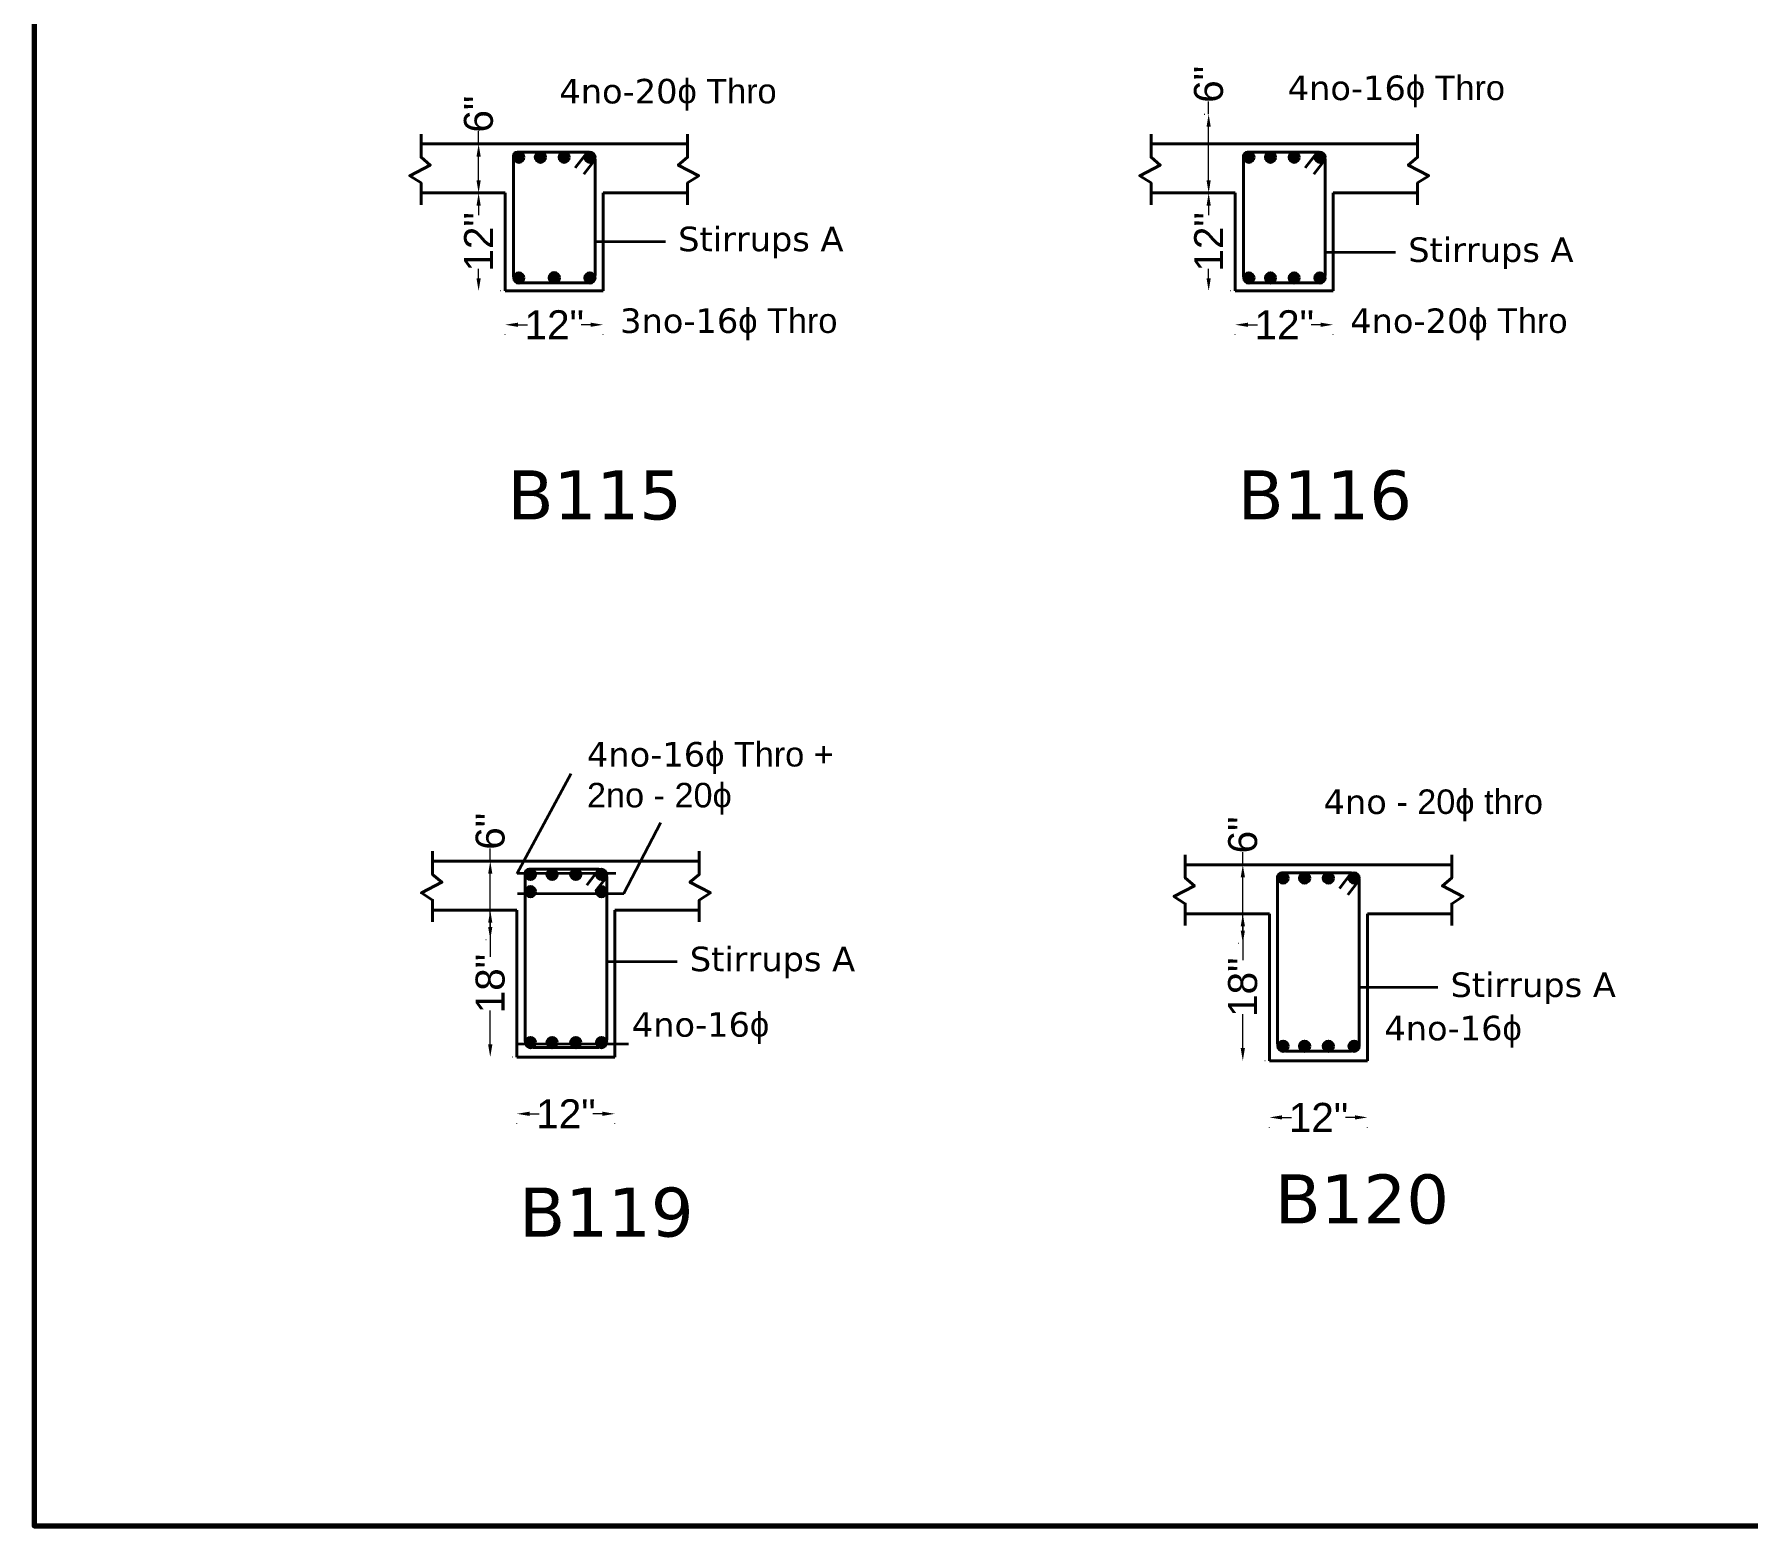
# Model space of a CAD drawing. Header units: feet. Extents: x 15113 to 123217, y -97269 to -8247.
# Drawn here: x 49324.5 to 49744, y -44229.4 to -43864.3 of the extents above; entities that cross this region are included whole.
import ezdxf

# ---------------------------------------------------------------- set-up
doc = ezdxf.new("R2010")
doc.units = ezdxf.units.FT
doc.header["$LTSCALE"] = 50.2
doc.header["$MEASUREMENT"] = 0
doc.header["$PDMODE"] = 3
doc.linetypes.add('DOT', pattern=[0.25, 0, -0.25])
doc.linetypes.add('PHANTOM2', pattern=[1.25, 0.625, -0.125, 0.125, -0.125, 0.125, -0.125])
for name, color, linetype, lineweight in [('drg seal', 250, 'Continuous', 120), ('Str Beam', 10, 'Continuous', 35), ('Str Column', 50, 'Continuous', 35), ('sTR fOOTING', 6, 'Continuous', 35), ('Str LBL', 3, 'Continuous', 35)]:
    doc.layers.add(name, color=color, linetype=linetype, lineweight=lineweight)
doc.layers.add('drg seal txt', color=7, linetype='Continuous')
doc.styles.add('5.2 INCH', font='arial.ttf', dxfattribs={"height": 5.2})
doc.styles.add('7.1 INCH', font='arial.ttf', dxfattribs={"height": 7.1})
doc.styles.get("Standard").update_dxf_attribs({"font": 'arial.ttf'})
doc.dimstyles.new('2.2 INCH', dxfattribs={"dimscale": 0, "dimtxt": 5.2, "dimasz": 3.1, "dimexe": 0.18, "dimexo": 1.063, "dimgap": 0.09, "dimtad": 0, "dimdec": 0, "dimzin": 0, "dimdsep": 46, "dimlunit": 4, "dimtxsty": '5.2 INCH', "dimcen": 0, "dimclrd": 230, "dimclre": 230, "dimclrt": 164, "dimadec": 0, "dimazin": 0, "dimtfac": 1, "dimtdec": 0, "dimtofl": 0, "dimtmove": 0, "dimatfit": 3, "dimfxl": 0.5, "dimtolj": 1, "dimtzin": 0, "dimlwd": 15, "dimlwe": 15, "dimarcsym": 0})

# ---------------------------------------------------------------- blocks, each defined once
blk = doc.blocks.new('*D622')
at = {"layer": 'Defpoints', "color": 0, "linetype": 'Continuous', "transparency": 16777216}
for p in [(49439.82, -43938.94), (49463.82, -43935.4), (49463.82, -43938.94)]:
    blk.add_point(p, dxfattribs=at)
at = {"layer": 'Str Beam', "color": 230, "linetype": 'DOT', "lineweight": 15, "transparency": 16777216}
for p, q in [((49439.82, -43937.87), (49439.82, -43935.22)), ((49463.82, -43937.87), (49463.82, -43935.22))]:
    blk.add_line(p, q, dxfattribs=at)
at = {"layer": 'Str Beam', "color": 230, "lineweight": 15, "transparency": 16777216}
for p, q in [((49442.92, -43935.4), (49445.23, -43935.4)), ((49460.72, -43935.4), (49458.41, -43935.4))]:
    blk.add_line(p, q, dxfattribs=at)
at = {"layer": 'Str Beam', "color": 230, "linetype": 'Continuous', "transparency": 16777216}
for points in [[(49442.92, -43934.89), (49442.92, -43935.92), (49439.82, -43935.4)], [(49460.72, -43934.89), (49460.72, -43935.92), (49463.82, -43935.4)]]:
    blk.add_solid(points, dxfattribs=at)
at = {"layer": 'Str Beam', "color": 164, "linetype": 'Continuous', "lineweight": 40, "transparency": 16777216, "insert": (49451.82, -43935.4), "char_height": 7.1, "attachment_point": 5, "style": '7.1 INCH'}
blk.add_mtext('\\A1;12"', dxfattribs=at)
blk = doc.blocks.new('*D621')
at = {"layer": 'Defpoints', "color": 0, "linetype": 'Continuous', "transparency": 16777216}
for p in [(49433.29, -43891.13), (49433.29, -43891.13), (49433.29, -43903.13)]:
    blk.add_point(p, dxfattribs=at)
at = {"layer": 'sTR fOOTING', "color": 230, "lineweight": 15, "transparency": 16777216}
for p, q in [((49433.29, -43891.13), (49433.29, -43888.03)), ((49433.29, -43900.03), (49433.29, -43894.23))]:
    blk.add_line(p, q, dxfattribs=at)
at = {"layer": 'sTR fOOTING', "color": 230, "linetype": 'DOT', "lineweight": 15, "transparency": 16777216}
for p, q in [((49432.23, -43891.13), (49433.11, -43891.13)), ((49432.23, -43903.13), (49433.11, -43903.13))]:
    blk.add_line(p, q, dxfattribs=at)
at = {"layer": 'sTR fOOTING', "color": 230, "linetype": 'Continuous', "transparency": 16777216}
for points in [[(49432.78, -43894.23), (49433.81, -43894.23), (49433.29, -43891.13)], [(49432.78, -43900.03), (49433.81, -43900.03), (49433.29, -43903.13)]]:
    blk.add_solid(points, dxfattribs=at)
at = {"layer": 'sTR fOOTING', "color": 164, "linetype": 'Continuous', "lineweight": 40, "transparency": 16777216, "insert": (49433.29, -43883.84), "char_height": 7.1, "attachment_point": 5, "rotation": 90, "style": '7.1 INCH'}
blk.add_mtext('\\A1;6"', dxfattribs=at)
blk = doc.blocks.new('*D623')
at = {"layer": 'Defpoints', "color": 0, "linetype": 'Continuous', "transparency": 16777216}
for p in [(49433.29, -43903.13), (49439.82, -43903.13), (49439.82, -43927.13)]:
    blk.add_point(p, dxfattribs=at)
at = {"layer": 'sTR fOOTING', "color": 230, "linetype": 'DOT', "lineweight": 15, "transparency": 16777216}
for p, q in [((49438.76, -43903.13), (49433.11, -43903.13)), ((49438.76, -43927.13), (49433.11, -43927.13))]:
    blk.add_line(p, q, dxfattribs=at)
at = {"layer": 'sTR fOOTING', "color": 230, "lineweight": 15, "transparency": 16777216}
for p, q in [((49433.29, -43906.23), (49433.29, -43908.54)), ((49433.29, -43924.03), (49433.29, -43921.73))]:
    blk.add_line(p, q, dxfattribs=at)
at = {"layer": 'sTR fOOTING', "color": 230, "linetype": 'Continuous', "transparency": 16777216}
for points in [[(49432.78, -43906.23), (49433.81, -43906.23), (49433.29, -43903.13)], [(49432.78, -43924.03), (49433.81, -43924.03), (49433.29, -43927.13)]]:
    blk.add_solid(points, dxfattribs=at)
at = {"layer": 'sTR fOOTING', "color": 164, "linetype": 'Continuous', "lineweight": 40, "transparency": 16777216, "insert": (49433.29, -43915.13), "char_height": 7.1, "attachment_point": 5, "rotation": 90, "style": '7.1 INCH'}
blk.add_mtext('\\A1;12"', dxfattribs=at)
blk = doc.blocks.new('*D625')
at = {"layer": 'Defpoints', "color": 0, "linetype": 'Continuous', "transparency": 16777216}
for p in [(49618.57, -43938.94), (49642.57, -43935.4), (49642.57, -43938.94)]:
    blk.add_point(p, dxfattribs=at)
at = {"layer": 'Str Beam', "color": 230, "linetype": 'DOT', "lineweight": 15, "transparency": 16777216}
for p, q in [((49618.57, -43937.87), (49618.57, -43935.22)), ((49642.57, -43937.87), (49642.57, -43935.22))]:
    blk.add_line(p, q, dxfattribs=at)
at = {"layer": 'Str Beam', "color": 230, "lineweight": 15, "transparency": 16777216}
for p, q in [((49621.67, -43935.4), (49623.98, -43935.4)), ((49639.47, -43935.4), (49637.17, -43935.4))]:
    blk.add_line(p, q, dxfattribs=at)
at = {"layer": 'Str Beam', "color": 230, "linetype": 'Continuous', "transparency": 16777216}
for points in [[(49621.67, -43934.89), (49621.67, -43935.92), (49618.57, -43935.4)], [(49639.47, -43934.89), (49639.47, -43935.92), (49642.57, -43935.4)]]:
    blk.add_solid(points, dxfattribs=at)
at = {"layer": 'Str Beam', "color": 164, "linetype": 'Continuous', "lineweight": 40, "transparency": 16777216, "insert": (49630.57, -43935.4), "char_height": 7.1, "attachment_point": 5, "style": '7.1 INCH'}
blk.add_mtext('\\A1;12"', dxfattribs=at)
blk = doc.blocks.new('*D624')
at = {"layer": 'Defpoints', "color": 0, "linetype": 'Continuous', "transparency": 16777216}
for p in [(49612.05, -43883.84), (49612.05, -43883.84), (49612.05, -43903.13)]:
    blk.add_point(p, dxfattribs=at)
at = {"layer": 'sTR fOOTING', "color": 230, "linetype": 'DOT', "lineweight": 15, "transparency": 16777216}
for p, q in [((49610.98, -43883.84), (49611.87, -43883.84)), ((49610.98, -43903.13), (49611.87, -43903.13))]:
    blk.add_line(p, q, dxfattribs=at)
at = {"layer": 'sTR fOOTING', "color": 230, "lineweight": 15, "transparency": 16777216}
for p, q in [((49612.05, -43883.84), (49612.05, -43880.74)), ((49612.05, -43900.03), (49612.05, -43886.94))]:
    blk.add_line(p, q, dxfattribs=at)
at = {"layer": 'sTR fOOTING', "color": 230, "linetype": 'Continuous', "transparency": 16777216}
for points in [[(49611.53, -43886.94), (49612.56, -43886.94), (49612.05, -43883.84)], [(49611.53, -43900.03), (49612.56, -43900.03), (49612.05, -43903.13)]]:
    blk.add_solid(points, dxfattribs=at)
at = {"layer": 'sTR fOOTING', "color": 164, "linetype": 'Continuous', "lineweight": 40, "transparency": 16777216, "insert": (49612.05, -43876.55), "char_height": 7.1, "attachment_point": 5, "rotation": 90, "style": '7.1 INCH'}
blk.add_mtext('\\A1;6"', dxfattribs=at)
blk = doc.blocks.new('*D626')
at = {"layer": 'Defpoints', "color": 0, "linetype": 'Continuous', "transparency": 16777216}
for p in [(49612.05, -43903.13), (49618.57, -43903.13), (49618.57, -43927.13)]:
    blk.add_point(p, dxfattribs=at)
at = {"layer": 'sTR fOOTING', "color": 230, "linetype": 'DOT', "lineweight": 15, "transparency": 16777216}
for p, q in [((49617.51, -43903.13), (49611.87, -43903.13)), ((49617.51, -43927.13), (49611.87, -43927.13))]:
    blk.add_line(p, q, dxfattribs=at)
at = {"layer": 'sTR fOOTING', "color": 230, "lineweight": 15, "transparency": 16777216}
for p, q in [((49612.05, -43906.23), (49612.05, -43908.54)), ((49612.05, -43924.03), (49612.05, -43921.73))]:
    blk.add_line(p, q, dxfattribs=at)
at = {"layer": 'sTR fOOTING', "color": 230, "linetype": 'Continuous', "transparency": 16777216}
for points in [[(49611.53, -43906.23), (49612.56, -43906.23), (49612.05, -43903.13)], [(49611.53, -43924.03), (49612.56, -43924.03), (49612.05, -43927.13)]]:
    blk.add_solid(points, dxfattribs=at)
at = {"layer": 'sTR fOOTING', "color": 164, "linetype": 'Continuous', "lineweight": 40, "transparency": 16777216, "insert": (49612.05, -43915.13), "char_height": 7.1, "attachment_point": 5, "rotation": 90, "style": '7.1 INCH'}
blk.add_mtext('\\A1;12"', dxfattribs=at)
blk = doc.blocks.new('*D909')
at = {"layer": 'Defpoints', "color": 0, "linetype": 'Continuous', "transparency": 16777216}
for p in [(49466.67, -44128.59), (49442.67, -44132.12), (49466.67, -44132.12)]:
    blk.add_point(p, dxfattribs=at)
at = {"layer": 'Str Beam', "color": 230, "linetype": 'DOT', "lineweight": 15, "transparency": 16777216}
for p, q in [((49442.67, -44131.06), (49442.67, -44128.41)), ((49466.67, -44131.06), (49466.67, -44128.41))]:
    blk.add_line(p, q, dxfattribs=at)
at = {"layer": 'Str Beam', "color": 230, "lineweight": 15, "transparency": 16777216}
for p, q in [((49445.77, -44128.59), (49448.08, -44128.59)), ((49463.57, -44128.59), (49461.27, -44128.59))]:
    blk.add_line(p, q, dxfattribs=at)
at = {"layer": 'Str Beam', "color": 230, "linetype": 'Continuous', "transparency": 16777216}
for points in [[(49445.77, -44128.07), (49445.77, -44129.11), (49442.67, -44128.59)], [(49463.57, -44128.07), (49463.57, -44129.11), (49466.67, -44128.59)]]:
    blk.add_solid(points, dxfattribs=at)
at = {"layer": 'Str Beam', "color": 164, "linetype": 'Continuous', "lineweight": 40, "transparency": 16777216, "insert": (49454.67, -44128.59), "char_height": 7.1, "attachment_point": 5, "style": '7.1 INCH'}
blk.add_mtext('\\A1;12"', dxfattribs=at)
blk = doc.blocks.new('*D908')
at = {"layer": 'Defpoints', "color": 0, "linetype": 'Continuous', "transparency": 16777216}
for p in [(49436.15, -44066.72), (49436.15, -44066.72), (49436.15, -44085.93)]:
    blk.add_point(p, dxfattribs=at)
at = {"layer": 'sTR fOOTING', "color": 230, "lineweight": 15, "transparency": 16777216}
for p, q in [((49436.15, -44066.72), (49436.15, -44063.62)), ((49436.15, -44082.83), (49436.15, -44069.82))]:
    blk.add_line(p, q, dxfattribs=at)
at = {"layer": 'sTR fOOTING', "color": 230, "linetype": 'DOT', "lineweight": 15, "transparency": 16777216}
for p, q in [((49435.08, -44066.72), (49435.97, -44066.72)), ((49435.08, -44085.93), (49435.97, -44085.93))]:
    blk.add_line(p, q, dxfattribs=at)
at = {"layer": 'sTR fOOTING', "color": 230, "linetype": 'Continuous', "transparency": 16777216}
for points in [[(49435.63, -44069.82), (49436.66, -44069.82), (49436.15, -44066.72)], [(49435.63, -44082.83), (49436.66, -44082.83), (49436.15, -44085.93)]]:
    blk.add_solid(points, dxfattribs=at)
at = {"layer": 'sTR fOOTING', "color": 164, "linetype": 'Continuous', "lineweight": 40, "transparency": 16777216, "insert": (49436.15, -44059.43), "char_height": 7.1, "attachment_point": 5, "rotation": 90, "style": '7.1 INCH'}
blk.add_mtext('\\A1;6"', dxfattribs=at)
blk = doc.blocks.new('*D910')
at = {"layer": 'Defpoints', "color": 0, "linetype": 'Continuous', "transparency": 16777216}
for p in [(49436.15, -44078.72), (49442.67, -44078.72), (49442.67, -44114.72)]:
    blk.add_point(p, dxfattribs=at)
at = {"layer": 'sTR fOOTING', "color": 230, "linetype": 'DOT', "lineweight": 15, "transparency": 16777216}
for p, q in [((49441.61, -44078.72), (49435.97, -44078.72)), ((49441.61, -44114.72), (49435.97, -44114.72))]:
    blk.add_line(p, q, dxfattribs=at)
at = {"layer": 'sTR fOOTING', "color": 230, "lineweight": 15, "transparency": 16777216}
for p, q in [((49436.15, -44081.82), (49436.15, -44090.13)), ((49436.15, -44111.62), (49436.15, -44103.32))]:
    blk.add_line(p, q, dxfattribs=at)
at = {"layer": 'sTR fOOTING', "color": 230, "linetype": 'Continuous', "transparency": 16777216}
for points in [[(49435.63, -44081.82), (49436.66, -44081.82), (49436.15, -44078.72)], [(49435.63, -44111.62), (49436.66, -44111.62), (49436.15, -44114.72)]]:
    blk.add_solid(points, dxfattribs=at)
at = {"layer": 'sTR fOOTING', "color": 164, "linetype": 'Continuous', "lineweight": 40, "transparency": 16777216, "insert": (49436.15, -44096.72), "char_height": 7.1, "attachment_point": 5, "rotation": 90, "style": '7.1 INCH'}
blk.add_mtext('\\A1;18"', dxfattribs=at)
blk = doc.blocks.new('*D913')
at = {"layer": 'Defpoints', "color": 0, "linetype": 'Continuous', "transparency": 16777216}
for p in [(49650.94, -44129.47), (49626.94, -44133.01), (49650.94, -44133.01)]:
    blk.add_point(p, dxfattribs=at)
at = {"layer": 'Str Beam', "color": 230, "linetype": 'DOT', "lineweight": 15, "transparency": 16777216}
for p, q in [((49626.94, -44131.94), (49626.94, -44129.29)), ((49650.94, -44131.94), (49650.94, -44129.29))]:
    blk.add_line(p, q, dxfattribs=at)
at = {"layer": 'Str Beam', "color": 230, "lineweight": 15, "transparency": 16777216}
for p, q in [((49630.04, -44129.47), (49632.34, -44129.47)), ((49647.84, -44129.47), (49645.53, -44129.47))]:
    blk.add_line(p, q, dxfattribs=at)
at = {"layer": 'Str Beam', "color": 230, "linetype": 'Continuous', "transparency": 16777216}
for points in [[(49630.04, -44128.96), (49630.04, -44129.99), (49626.94, -44129.47)], [(49647.84, -44128.96), (49647.84, -44129.99), (49650.94, -44129.47)]]:
    blk.add_solid(points, dxfattribs=at)
at = {"layer": 'Str Beam', "color": 164, "linetype": 'Continuous', "lineweight": 40, "transparency": 16777216, "insert": (49638.94, -44129.47), "char_height": 7.1, "attachment_point": 5, "style": '7.1 INCH'}
blk.add_mtext('\\A1;12"', dxfattribs=at)
blk = doc.blocks.new('*D912')
at = {"layer": 'Defpoints', "color": 0, "linetype": 'Continuous', "transparency": 16777216}
for p in [(49620.41, -44067.61), (49620.41, -44067.61), (49620.41, -44086.82)]:
    blk.add_point(p, dxfattribs=at)
at = {"layer": 'sTR fOOTING', "color": 230, "lineweight": 15, "transparency": 16777216}
for p, q in [((49620.41, -44067.61), (49620.41, -44064.51)), ((49620.41, -44083.72), (49620.41, -44070.71))]:
    blk.add_line(p, q, dxfattribs=at)
at = {"layer": 'sTR fOOTING', "color": 230, "linetype": 'DOT', "lineweight": 15, "transparency": 16777216}
for p, q in [((49619.35, -44067.61), (49620.23, -44067.61)), ((49619.35, -44086.82), (49620.23, -44086.82))]:
    blk.add_line(p, q, dxfattribs=at)
at = {"layer": 'sTR fOOTING', "color": 230, "linetype": 'Continuous', "transparency": 16777216}
for points in [[(49619.89, -44070.71), (49620.93, -44070.71), (49620.41, -44067.61)], [(49619.89, -44083.72), (49620.93, -44083.72), (49620.41, -44086.82)]]:
    blk.add_solid(points, dxfattribs=at)
at = {"layer": 'sTR fOOTING', "color": 164, "linetype": 'Continuous', "lineweight": 40, "transparency": 16777216, "insert": (49620.41, -44060.32), "char_height": 7.1, "attachment_point": 5, "rotation": 90, "style": '7.1 INCH'}
blk.add_mtext('\\A1;6"', dxfattribs=at)
blk = doc.blocks.new('*D914')
at = {"layer": 'Defpoints', "color": 0, "linetype": 'Continuous', "transparency": 16777216}
for p in [(49620.41, -44079.61), (49626.94, -44079.61), (49626.94, -44115.61)]:
    blk.add_point(p, dxfattribs=at)
at = {"layer": 'sTR fOOTING', "color": 230, "linetype": 'DOT', "lineweight": 15, "transparency": 16777216}
for p, q in [((49625.87, -44079.61), (49620.23, -44079.61)), ((49625.87, -44115.61), (49620.23, -44115.61))]:
    blk.add_line(p, q, dxfattribs=at)
at = {"layer": 'sTR fOOTING', "color": 230, "lineweight": 15, "transparency": 16777216}
for p, q in [((49620.41, -44082.71), (49620.41, -44091.01)), ((49620.41, -44112.51), (49620.41, -44104.2))]:
    blk.add_line(p, q, dxfattribs=at)
at = {"layer": 'sTR fOOTING', "color": 230, "linetype": 'Continuous', "transparency": 16777216}
for points in [[(49619.89, -44082.71), (49620.93, -44082.71), (49620.41, -44079.61)], [(49619.89, -44112.51), (49620.93, -44112.51), (49620.41, -44115.61)]]:
    blk.add_solid(points, dxfattribs=at)
at = {"layer": 'sTR fOOTING', "color": 164, "linetype": 'Continuous', "lineweight": 40, "transparency": 16777216, "insert": (49620.41, -44097.61), "char_height": 7.1, "attachment_point": 5, "rotation": 90, "style": '7.1 INCH'}
blk.add_mtext('\\A1;18"', dxfattribs=at)

msp = doc.modelspace()

# ---------------------------------------------------------------- hatches: boundary and pattern name
at = {"layer": 'Str Beam', "lineweight": 40}
h = msp.add_hatch(color=256, dxfattribs=at)
h.dxf.hatch_style = 1
h.paths.add_polyline_path([(49441.88918, -43894.38847, 1), (49444.40518, -43894.38847, 1)])
h = msp.add_hatch(color=256, dxfattribs=at)
h.dxf.hatch_style = 1
h.paths.add_polyline_path([(49447.17164, -43894.38847, 1), (49449.68764, -43894.38847, 1)])
h = msp.add_hatch(color=256, dxfattribs=at)
h.dxf.hatch_style = 1
h.paths.add_polyline_path([(49452.97804, -43894.38847, 1), (49455.49404, -43894.38847, 1)])
h = msp.add_hatch(color=256, dxfattribs=at)
h.dxf.hatch_style = 1
h.paths.add_polyline_path([(49459.2916, -43894.38847, 1), (49461.8076, -43894.38847, 1)])
h = msp.add_hatch(color=256, dxfattribs=at)
h.dxf.hatch_style = 1
h.paths.add_polyline_path([(49620.64339, -43894.38847, 1), (49623.15939, -43894.38847, 1)])
h = msp.add_hatch(color=256, dxfattribs=at)
h.dxf.hatch_style = 1
h.paths.add_polyline_path([(49625.92585, -43894.38847, 1), (49628.44185, -43894.38847, 1)])
h = msp.add_hatch(color=256, dxfattribs=at)
h.dxf.hatch_style = 1
h.paths.add_polyline_path([(49631.73225, -43894.38847, 1), (49634.24825, -43894.38847, 1)])
h = msp.add_hatch(color=256, dxfattribs=at)
h.dxf.hatch_style = 1
h.paths.add_polyline_path([(49638.04581, -43894.38847, 1), (49640.56181, -43894.38847, 1)])
h = msp.add_hatch(color=256, dxfattribs=at)
h.dxf.hatch_style = 1
h.paths.add_polyline_path([(49441.88918, -43923.94765, -1), (49444.40518, -43923.94765, -1)])
h = msp.add_hatch(color=256, dxfattribs=at)
h.dxf.hatch_style = 1
h.paths.add_polyline_path([(49450.56157, -43923.87432, -1), (49453.07757, -43923.87432, -1)])
h = msp.add_hatch(color=256, dxfattribs=at)
h.dxf.hatch_style = 1
h.paths.add_polyline_path([(49459.2916, -43923.94765, -1), (49461.8076, -43923.94765, -1)])
h = msp.add_hatch(color=256, dxfattribs=at)
h.dxf.hatch_style = 1
h.paths.add_polyline_path([(49620.64339, -43923.94765, -1), (49623.15939, -43923.94765, -1)])
h = msp.add_hatch(color=256, dxfattribs=at)
h.dxf.hatch_style = 1
h.paths.add_polyline_path([(49625.92585, -43923.94765, -1), (49628.44185, -43923.94765, -1)])
h = msp.add_hatch(color=256, dxfattribs=at)
h.dxf.hatch_style = 1
h.paths.add_polyline_path([(49631.73225, -43923.94765, -1), (49634.24825, -43923.94765, -1)])
h = msp.add_hatch(color=256, dxfattribs=at)
h.dxf.hatch_style = 1
h.paths.add_polyline_path([(49638.04581, -43923.94765, -1), (49640.56181, -43923.94765, -1)])
h = msp.add_hatch(color=256, dxfattribs=at)
h.dxf.hatch_style = 1
h.paths.add_polyline_path([(49444.74154, -44069.97914, 1), (49447.25754, -44069.97914, 1)])
h = msp.add_hatch(color=256, dxfattribs=at)
h.dxf.hatch_style = 1
h.paths.add_polyline_path([(49450.024, -44069.97914, 1), (49452.54, -44069.97914, 1)])
h = msp.add_hatch(color=256, dxfattribs=at)
h.dxf.hatch_style = 1
h.paths.add_polyline_path([(49455.83041, -44069.97914, 1), (49458.34641, -44069.97914, 1)])
h = msp.add_hatch(color=256, dxfattribs=at)
h.dxf.hatch_style = 1
h.paths.add_polyline_path([(49462.14396, -44069.97914, 1), (49464.65996, -44069.97914, 1)])
h = msp.add_hatch(color=256, dxfattribs=at)
h.dxf.hatch_style = 1
h.paths.add_polyline_path([(49444.74154, -44074.2012, 1), (49447.25754, -44074.2012, 1)])
h = msp.add_hatch(color=256, dxfattribs=at)
h.dxf.hatch_style = 1
h.paths.add_polyline_path([(49462.14396, -44074.2012, 1), (49464.65996, -44074.2012, 1)])
h = msp.add_hatch(color=256, dxfattribs=at)
h.dxf.hatch_style = 1
h.paths.add_polyline_path([(49629.00588, -44070.86354, 1), (49631.52188, -44070.86354, 1)])
h = msp.add_hatch(color=256, dxfattribs=at)
h.dxf.hatch_style = 1
h.paths.add_polyline_path([(49634.28834, -44070.86354, 1), (49636.80434, -44070.86354, 1)])
h = msp.add_hatch(color=256, dxfattribs=at)
h.dxf.hatch_style = 1
h.paths.add_polyline_path([(49640.09475, -44070.86354, 1), (49642.61075, -44070.86354, 1)])
h = msp.add_hatch(color=256, dxfattribs=at)
h.dxf.hatch_style = 1
h.paths.add_polyline_path([(49646.4083, -44070.86354, 1), (49648.9243, -44070.86354, 1)])
h = msp.add_hatch(color=256, dxfattribs=at)
h.dxf.hatch_style = 1
h.paths.add_polyline_path([(49444.74154, -44111.15465, -1), (49447.25754, -44111.15465, -1)])
h = msp.add_hatch(color=256, dxfattribs=at)
h.dxf.hatch_style = 1
h.paths.add_polyline_path([(49450.024, -44111.15465, -1), (49452.54, -44111.15465, -1)])
h = msp.add_hatch(color=256, dxfattribs=at)
h.dxf.hatch_style = 1
h.paths.add_polyline_path([(49455.83041, -44111.15465, -1), (49458.34641, -44111.15465, -1)])
h = msp.add_hatch(color=256, dxfattribs=at)
h.dxf.hatch_style = 1
h.paths.add_polyline_path([(49462.14396, -44111.15465, -1), (49464.65996, -44111.15465, -1)])
h = msp.add_hatch(color=256, dxfattribs=at)
h.dxf.hatch_style = 1
h.paths.add_polyline_path([(49629.00588, -44112.03906, -1), (49631.52188, -44112.03906, -1)])
h = msp.add_hatch(color=256, dxfattribs=at)
h.dxf.hatch_style = 1
h.paths.add_polyline_path([(49634.28834, -44112.03906, -1), (49636.80434, -44112.03906, -1)])
h = msp.add_hatch(color=256, dxfattribs=at)
h.dxf.hatch_style = 1
h.paths.add_polyline_path([(49640.09475, -44112.03906, -1), (49642.61075, -44112.03906, -1)])
h = msp.add_hatch(color=256, dxfattribs=at)
h.dxf.hatch_style = 1
h.paths.add_polyline_path([(49646.4083, -44112.03906, -1), (49648.9243, -44112.03906, -1)])

# ---------------------------------------------------------------- linework, layer by layer
at = {"layer": 'drg seal', "lineweight": 70}
msp.add_lwpolyline([(50288.10405, -44229.44505), (50288.10405, -43500.67528), (49324.49499, -43500.67528), (49324.49499, -44229.44505), (50287.97285, -44229.44505)], dxfattribs=at)
at = {"layer": 'Str Beam', "lineweight": 40}
for p, q in [((49459.86352, -43893.18972), (49456.9368, -43896.98065)), ((49461.80015, -43894.95352), (49459.04546, -43898.52162)), ((49638.61773, -43893.18972), (49635.69101, -43896.98065)), ((49640.55436, -43894.95352), (49637.79967, -43898.52162)), ((49462.71588, -44068.78039), (49459.78917, -44072.57132)), ((49464.65251, -44070.54419), (49461.89783, -44074.11229)), ((49646.98022, -44069.6648), (49644.0535, -44073.45572)), ((49648.91685, -44071.4286), (49646.16216, -44074.9967))]:
    msp.add_line(p, q, dxfattribs=at)
at = {"layer": 'Str Beam', "color": 0, "linetype": 'PHANTOM2', "ltscale": 150}
for p, q in [((49461.81957, -43915.00769), (49479.02606, -43915.00769)), ((49640.57378, -43917.63529), (49657.78028, -43917.63529)), ((49442.74659, -44069.75918), (49455.92716, -44045.29827)), ((49468.88885, -44074.66099), (49477.88292, -44057.26534)), ((49466.92112, -44069.75918), (49442.74659, -44069.75918)), ((49442.77812, -44074.66099), (49468.88885, -44074.66099)), ((49464.67193, -44091.29216), (49481.87843, -44091.29216)), ((49648.93627, -44097.6074), (49668.14277, -44097.6074)), ((49442.67193, -44111.46685), (49469.98787, -44111.46685))]:
    msp.add_line(p, q, dxfattribs=at)
at = {"layer": 'Str Beam', "color": 2, "linetype": 'Continuous', "lineweight": 40}
for points in [[(49419.18951, -43888.71644), (49419.18951, -43894.37798), (49421.45641, -43896.31911), (49416.43657, -43898.90724), (49419.18951, -43900.68663), (49419.18951, -43906.02471)], [(49484.44962, -43888.71644), (49484.44962, -43894.37798), (49482.18273, -43896.31911), (49487.20256, -43898.90724), (49484.44962, -43900.68663), (49484.44962, -43906.02471)], [(49597.94372, -43888.71644), (49597.94372, -43894.37798), (49600.21062, -43896.31911), (49595.19078, -43898.90724), (49597.94372, -43900.68663), (49597.94372, -43906.02471)], [(49663.20383, -43888.71644), (49663.20383, -43894.37798), (49660.93694, -43896.31911), (49665.95677, -43898.90724), (49663.20383, -43900.68663), (49663.20383, -43906.02471)], [(49484.44962, -43891.13232), (49419.18951, -43891.13232)], [(49663.20383, -43891.13232), (49597.94372, -43891.13232)], [(49439.81957, -43903.13232), (49419.18951, -43903.13232)], [(49439.81957, -43903.13232), (49439.81957, -43927.13232)], [(49463.81957, -43927.13232), (49463.81957, -43903.13232)], [(49484.44962, -43903.13232), (49463.81957, -43903.13232)], [(49618.57378, -43903.13232), (49597.94372, -43903.13232)], [(49618.57378, -43903.13232), (49618.57378, -43927.13232)], [(49642.57378, -43927.13232), (49642.57378, -43903.13232)], [(49663.20383, -43903.13232), (49642.57378, -43903.13232)], [(49422.04188, -44064.30711), (49422.04188, -44069.96865), (49424.30877, -44071.90977), (49419.28894, -44074.49791), (49422.04188, -44076.2773), (49422.04188, -44081.61538)], [(49487.30199, -44064.30711), (49487.30199, -44069.96865), (49485.03509, -44071.90977), (49490.05493, -44074.49791), (49487.30199, -44076.2773), (49487.30199, -44081.61538)], [(49487.30199, -44066.72299), (49422.04188, -44066.72299)], [(49606.30622, -44065.19151), (49606.30622, -44070.85306), (49608.57311, -44072.79418), (49603.55328, -44075.38231), (49606.30622, -44077.1617), (49606.30622, -44082.49979)], [(49671.56632, -44067.6074), (49606.30622, -44067.6074)], [(49671.56632, -44065.19151), (49671.56632, -44070.85306), (49669.29943, -44072.79418), (49674.31926, -44075.38231), (49671.56632, -44077.1617), (49671.56632, -44082.49979)], [(49442.67193, -44078.72299), (49422.04188, -44078.72299)], [(49442.67193, -44078.72299), (49442.67193, -44114.72299)], [(49466.67193, -44114.72299), (49466.67193, -44078.72299)], [(49487.30199, -44078.72299), (49466.67193, -44078.72299)], [(49626.93627, -44079.6074), (49606.30622, -44079.6074)], [(49626.93627, -44079.6074), (49626.93627, -44115.6074)], [(49650.93627, -44115.6074), (49650.93627, -44079.6074)], [(49671.56632, -44079.6074), (49650.93627, -44079.6074)]]:
    msp.add_lwpolyline(points, dxfattribs=at)
at = {"layer": 'Str Beam', "color": 1, "linetype": 'Continuous', "lineweight": 40}
for points in [[(49441.81957, -43919.54429), (49441.81957, -43915.13232), (49441.81957, -43894.13232, -0.414213562), (49442.81957, -43893.13232), (49459.81957, -43893.13232, -0.414213562), (49461.81957, -43895.13232), (49461.81957, -43915.13232), (49461.81957, -43920.38751)], [(49620.57378, -43919.54429), (49620.57378, -43915.13232), (49620.57378, -43894.13232, -0.414213562), (49621.57378, -43893.13232), (49638.57378, -43893.13232, -0.414213562), (49640.57378, -43895.13232), (49640.57378, -43915.13232), (49640.57378, -43920.38751)], [(49461.81957, -43915.00769), (49461.81957, -43923.13232, -0.414213562), (49459.81957, -43925.13232), (49443.81957, -43925.13232, -0.414213562), (49441.81957, -43923.13232), (49441.81957, -43915.71854)], [(49640.57378, -43915.00769), (49640.57378, -43923.13232, -0.414213562), (49638.57378, -43925.13232), (49622.57378, -43925.13232, -0.414213562), (49620.57378, -43923.13232), (49620.57378, -43915.71854)], [(49444.67193, -44110.33932), (49444.67193, -44090.72299), (49444.67193, -44069.72299, -0.414213562), (49445.67193, -44068.72299), (49462.67193, -44068.72299, -0.414213562), (49464.67193, -44070.72299), (49464.67193, -44090.72299), (49464.67193, -44110.33932)], [(49628.93627, -44111.22372), (49628.93627, -44091.6074), (49628.93627, -44070.6074, -0.414213562), (49629.93627, -44069.6074), (49646.93627, -44069.6074, -0.414213562), (49648.93627, -44071.6074), (49648.93627, -44091.6074), (49648.93627, -44111.22372)], [(49464.67193, -44102.21469), (49464.67193, -44110.33932, -0.414213562), (49462.67193, -44112.33932), (49446.67193, -44112.33932, -0.414213562), (49444.67193, -44110.33932), (49444.67193, -44102.92554)], [(49648.93627, -44103.09909), (49648.93627, -44111.22372, -0.414213562), (49646.93627, -44113.22372), (49630.93627, -44113.22372, -0.414213562), (49628.93627, -44111.22372), (49628.93627, -44103.80994)]]:
    msp.add_lwpolyline(points, format="xyb", dxfattribs=at)
at = {"layer": 'Str Beam', "lineweight": 40}
for centre in [(49443.14718, -43894.38847), (49448.42964, -43894.38847), (49454.23604, -43894.38847), (49460.5496, -43894.38847), (49621.90139, -43894.38847), (49627.18385, -43894.38847), (49632.99025, -43894.38847), (49639.30381, -43894.38847), (49443.14718, -43923.94765), (49451.81957, -43923.87432), (49460.5496, -43923.94765), (49621.90139, -43923.94765), (49627.18385, -43923.94765), (49632.99025, -43923.94765), (49639.30381, -43923.94765), (49445.99954, -44069.97914), (49451.282, -44069.97914), (49457.08841, -44069.97914), (49463.40196, -44069.97914), (49445.99954, -44074.2012), (49463.40196, -44074.2012), (49630.26388, -44070.86354), (49635.54634, -44070.86354), (49641.35275, -44070.86354), (49647.6663, -44070.86354), (49445.99954, -44111.15465), (49451.282, -44111.15465), (49457.08841, -44111.15465), (49463.40196, -44111.15465), (49630.26388, -44112.03906), (49635.54634, -44112.03906), (49641.35275, -44112.03906), (49647.6663, -44112.03906)]:
    msp.add_circle(centre, 1.258, dxfattribs=at)
at = {"layer": 'Str Column', "linetype": 'Continuous', "lineweight": 40}
for p, q in [((49439.81957, -43927.13232), (49463.81957, -43927.13232)), ((49618.57378, -43927.13232), (49642.57378, -43927.13232)), ((49442.67193, -44114.72299), (49466.67193, -44114.72299)), ((49626.93627, -44115.6074), (49650.93627, -44115.6074))]:
    msp.add_line(p, q, dxfattribs=at)

# ---------------------------------------------------------------- texts
at = {"layer": 'drg seal txt', "lineweight": 40, "char_height": 6, "attachment_point": 1}
for s, insert in [('{\\fVerdana|b0|i0|c0|p34;4no-20}ϕ Thro', (49453.06829, -43875.20418)), ('{\\fVerdana|b0|i0|c0|p34;4no-16}ϕ Thro', (49631.39941, -43874.39145)), ('{\\fVerdana|b0|i0|c0|p34;Stirrups A}', (49482.15654, -43911.38797)), ('{\\fVerdana|b0|i0|c0|p34;Stirrups A}', (49660.91075, -43914.01557)), ('{\\fVerdana|b0|i0|c0|p34;\\P3no-16}ϕ Thro', (49467.95247, -43921.40759)), ('{\\fVerdana|b0|i0|c0|p34;\\P4no-20}ϕ Thro', (49646.70668, -43921.40759)), ('{\\fVerdana|b0|i0|c0|p34;4no-16}ϕ Thro +^J2no - 20ϕ', (49459.8269, -44037.56254)), ('{\\fVerdana|b0|i0|c0|p34;4no} - 20ϕ thro', (49640.18499, -44049.17737)), ('{\\fVerdana|b0|i0|c0|p34;Stirrups A}', (49485.00891, -44087.67244)), ('{\\fVerdana|b0|i0|c0|p34;Stirrups A}', (49671.27324, -44093.98768)), ('{\\fVerdana|b0|i0|c0|p34;4no-16}ϕ', (49470.80484, -44103.70909)), ('{\\fVerdana|b0|i0|c0|p34;4no-16}ϕ', (49655.06917, -44104.5935))]:
    msp.add_mtext(s, dxfattribs=dict(at, insert=insert))
at = {"layer": 'Str LBL', "char_height": 12, "width": 56.3552661, "attachment_point": 1}
for s, insert in [('{\\fVerdana|b0|i0|c0|p34;B115}', (49440.37812, -43971.0594)), ('{\\fVerdana|b0|i0|c0|p34;B116}', (49619.13233, -43971.0594))]:
    msp.add_mtext(s, dxfattribs=dict(at, insert=insert))
at = {"layer": 'Str LBL', "lineweight": 40, "char_height": 12, "width": 56.3552661, "attachment_point": 1}
for s, insert in [('{\\fVerdana|b0|i0|c0|p34;B120}', (49628.20694, -44143.43099)), ('{\\fVerdana|b0|i0|c0|p34;B119}', (49443.23048, -44146.65007))]:
    msp.add_mtext(s, dxfattribs=dict(at, insert=insert))

# ---------------------------------------------------------------- dimensions: what is measured, and where the dimension line sits
at = {"layer": 'Str Beam', "color": 3, "linetype": 'Continuous', "lineweight": 40}
for base, p1, p2, picture, middle in [((49463.81957, -43935.40216), (49439.81957, -43938.93663), (49463.81957, -43938.93663), '*D622', (49451.81957, -43935.40216)), ((49642.57378, -43935.40216), (49618.57378, -43938.93663), (49642.57378, -43938.93663), '*D625', (49630.57378, -43935.40216)), ((49466.67193, -44128.58885), (49442.67193, -44132.12332), (49466.67193, -44132.12332), '*D909', (49454.67193, -44128.58885)), ((49650.93627, -44129.47326), (49626.93627, -44133.00772), (49650.93627, -44133.00772), '*D913', (49638.93627, -44129.47326))]:
    dim = msp.add_linear_dim(base=base, p1=p1, p2=p2, text='12"', dimstyle='2.2 INCH', override={"dimscale": 1, "dimtxsty": '7.1 INCH'}, dxfattribs=at)
    dim.commit()
    dim.dimension.update_dxf_attribs({"geometry": picture, "text_midpoint": middle})
at = {"layer": 'sTR fOOTING', "linetype": 'Continuous', "lineweight": 40}
for base, p1, p2, picture, middle in [((49612.0471, -43883.84263), (49612.0471, -43903.13232), (49612.0471, -43883.84263), '*D624', (49612.0471, -43876.55294)), ((49433.29289, -43891.13232), (49433.29289, -43903.13232), (49433.29289, -43891.13232), '*D621', (49433.29289, -43883.84263)), ((49436.14525, -44066.72299), (49436.14525, -44085.93314), (49436.14525, -44066.72299), '*D908', (49436.14525, -44059.4333)), ((49620.40959, -44067.6074), (49620.40959, -44086.81755), (49620.40959, -44067.6074), '*D912', (49620.40959, -44060.3177))]:
    dim = msp.add_linear_dim(base=base, p1=p1, p2=p2, angle=90, text='6"', dimstyle='2.2 INCH', override={"dimscale": 1, "dimtxsty": '7.1 INCH'}, dxfattribs=at)
    dim.commit()
    dim.dimension.update_dxf_attribs({"geometry": picture, "text_midpoint": middle, "dimtype": 160})
for base, p1, p2, text, picture, middle in [((49433.29289, -43903.13232), (49439.81957, -43927.13232), (49439.81957, -43903.13232), '12"', '*D623', (49433.29289, -43915.13232)), ((49612.0471, -43903.13232), (49618.57378, -43927.13232), (49618.57378, -43903.13232), '12"', '*D626', (49612.0471, -43915.13232)), ((49436.14525, -44078.72299), (49442.67193, -44114.72299), (49442.67193, -44078.72299), '18"', '*D910', (49436.14525, -44096.72299)), ((49620.40959, -44079.6074), (49626.93627, -44115.6074), (49626.93627, -44079.6074), '18"', '*D914', (49620.40959, -44097.6074))]:
    dim = msp.add_linear_dim(base=base, p1=p1, p2=p2, angle=90, text=text, dimstyle='2.2 INCH', override={"dimscale": 1, "dimtxsty": '7.1 INCH'}, dxfattribs=at)
    dim.commit()
    dim.dimension.update_dxf_attribs({"geometry": picture, "text_midpoint": middle})

doc.saveas('drawing.dxf')
